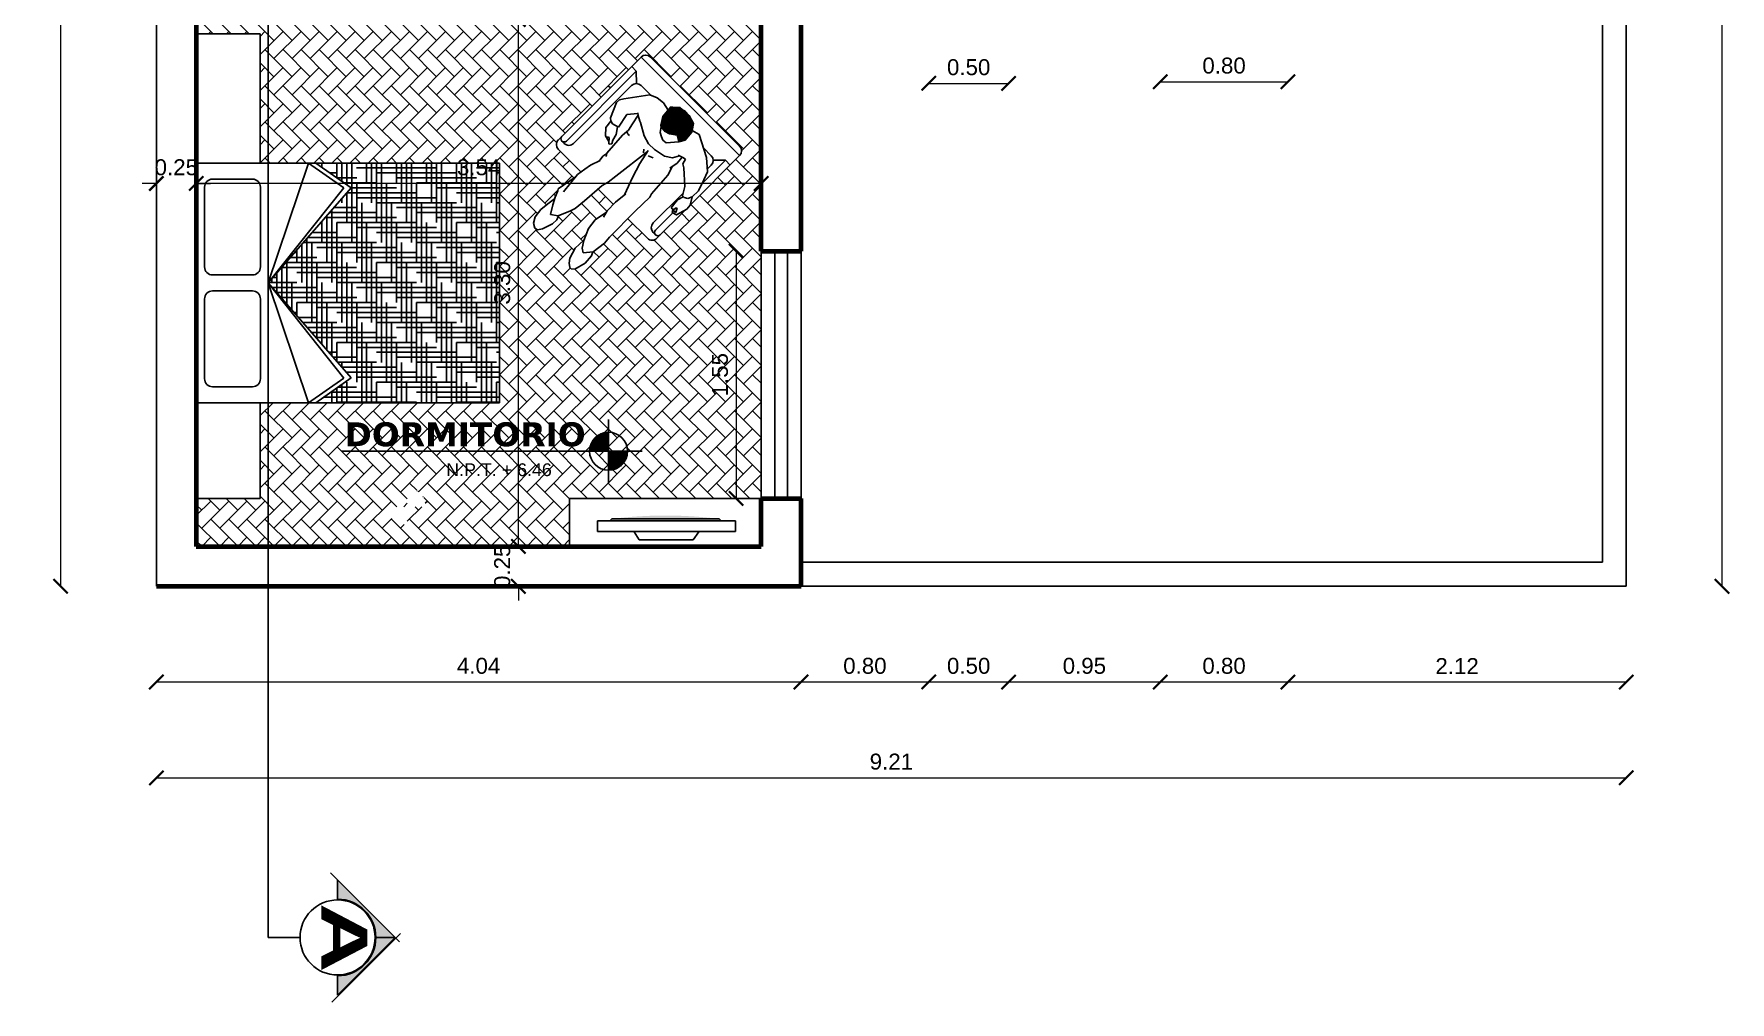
# Model space of a CAD drawing. Header units: inches. Extents: x 20.7 to 104.8, y 84.5 to 143.9.
# Drawn here: x 54.29 to 64.92, y 106.32 to 112.38 of the extents above; entities that cross this region are included whole.
import ezdxf
from ezdxf.enums import TextEntityAlignment as Align

# ---------------------------------------------------------------- set-up
doc = ezdxf.new("R2010")
doc.units = ezdxf.units.IN
doc.header["$MEASUREMENT"] = 0
doc.linetypes.add('CONTINUA', pattern=[0])
for name, color, linetype in [('Cotas', 60, 'Continuous'), ('Electrodomésticos', 34, 'Continuous'), ('Linea de corte', 30, 'Continuous'), ('Mobiliario', 2, 'Continuous'), ('Niveles', 86, 'Continuous'), ('Pared lejana', 152, 'Continuous'), ('Personas', 241, 'Continuous'), ('Texto', 98, 'Continuous'), ('Textura piso', 8, 'Continuous'), ('Ventana', 4, 'Continuous')]:
    doc.layers.add(name, color=color, linetype=linetype)
doc.layers.add('Paredes', color=5, linetype='Continuous', lineweight=80)
doc.styles.add('SANSSERIFBOLD', font='sasb____.pfb', dxfattribs={"width": 0.85, "height": 0.6})
doc.styles.get("Standard").update_dxf_attribs({"font": 'arial.ttf'})
doc.styles.add('style1', font='arial.ttf')
doc.dimstyles.new('Cotas', dxfattribs={"dimtxt": 0.1, "dimasz": 0.09, "dimexe": 0.2, "dimexo": 0.4, "dimgap": 0.05, "dimtad": 1, "dimzin": 0, "dimdsep": 46, "dimtxsty": 'Standard', "dimblk": 'ARCHTICK', "dimcen": 0.09, "dimse1": 1, "dimse2": 1, "dimclrd": 60, "dimclre": 256, "dimadec": 0, "dimazin": 0, "dimtfac": 1, "dimtix": 1, "dimtofl": 0, "dimtmove": 1, "dimatfit": 3, "dimfxl": 0, "dimtolj": 1, "dimtzin": 0, "dimlwd": 9, "dimarcsym": 0})

# ---------------------------------------------------------------- blocks, each defined once
blk = doc.blocks.new('mesa 2')
at = {"layer": 'Mobiliario'}
for p in [(153.969, 30.649), (154.269, 29.449)]:
    blk.add_line(p, (153.969, 29.449), dxfattribs=at)
blk = doc.blocks.new('CAMA DOBLE PLAZA')
at = {"color": 0}
for p, q in [((0, 1.9), (0, 0)), ((0, 1.9), (1.5, 1.9)), ((1.5, 1.9), (1.5, 0)), ((0, 1.45), (1.5, 1.45)), ((0.75, 1.45), (0, 1.196)), ((0.75, 1.45), (0.154, 0.976)), ((0.75, 1.45), (0.155, 0.929)), ((0.75, 1.45), (1.345, 0.929)), ((0.75, 1.45), (1.5, 1.196)), ((0.75, 1.45), (1.346, 0.976)), ((0, 1.196), (0.154, 0.976)), ((1.5, 1.196), (1.346, 0.976)), ((0, 1.15), (0.155, 0.929)), ((1.5, 1.15), (1.345, 0.929)), ((0, 0), (1.5, 0))]:
    blk.add_line(p, q, dxfattribs=at)
for points in [[(0.65, 1.848, -0.414214), (0.7, 1.798), (0.7, 1.548, -0.414214), (0.65, 1.498), (0.15, 1.498, -0.414214), (0.1, 1.548), (0.1, 1.798, -0.414214), (0.15, 1.848)], [(0.85, 1.848, 0.414214), (0.8, 1.798), (0.8, 1.548, 0.414214), (0.85, 1.498), (1.35, 1.498, 0.414214), (1.4, 1.548), (1.4, 1.798, 0.414214), (1.35, 1.848)]]:
    blk.add_lwpolyline(points, format="xyb", close=True, dxfattribs=at)
blk = doc.blocks.new('Cama2')
blk.add_blockref('CAMA DOBLE PLAZA', (-0.75, -1.92))
blk = doc.blocks.new('cama')
at = {"layer": 'Mobiliario'}
for p, q in [((151.059, 27.51), (151.869, 27.51)), ((151.059, 27.11), (151.059, 27.51)), ((153.369, 27.51), (153.969, 27.51)), ((153.969, 27.51), (153.969, 27.11)), ((151.869, 27.11), (151.059, 27.11)), ((153.969, 27.11), (153.369, 27.11))]:
    blk.add_line(p, q, dxfattribs=at)
at = {"layer": 'Mobiliario', "rotation": 180}
blk.add_blockref('Cama2', (152.619, 27.09), dxfattribs=at)
blk = doc.blocks.new('Sillon')
at = {"layer": 'Mobiliario'}
for p, q in [((157.66, 33.587), (158.393, 33.587)), ((158.309, 33.546), (158.309, 33.587)), ((157.618, 33.546), (157.618, 33.345)), ((157.67, 33.567), (157.67, 33.546)), ((158.309, 33.546), (157.691, 33.546)), ((157.712, 33.504), (158.225, 33.504)), ((158.255, 33.491), (158.309, 33.546)), ((158.435, 33.546), (158.435, 32.757)), ((158.267, 33.375), (158.267, 33.462)), ((157.618, 33.193), (157.618, 33.058)), ((157.618, 32.93), (157.618, 32.757)), ((158.267, 32.84), (158.267, 32.909)), ((157.67, 32.736), (157.67, 32.757)), ((157.844, 32.757), (157.691, 32.757)), ((158.309, 32.757), (158.1, 32.757)), ((158.255, 32.811), (158.309, 32.757)), ((158.309, 32.757), (158.309, 32.715)), ((157.905, 32.715), (157.66, 32.715)), ((158.393, 32.715), (157.955, 32.715))]:
    blk.add_line(p, q, dxfattribs=at)
for points in [[(158.393, 33.587), (158.393, 32.715)], [(157.712, 32.799), (157.976, 32.799)], [(158.19, 32.799), (158.225, 32.799)]]:
    blk.add_lwpolyline(points, dxfattribs=at)
for centre, radius, start, end in [((157.66, 33.546), 0.0419, 90, 180), ((157.691, 33.567), 0.0209, 90, 270), ((158.393, 33.546), 0.0419, 0, 90), ((157.712, 33.546), 0.0419, 180, 270), ((158.225, 33.462), 0.0419, 0, 90), ((158.225, 32.84), 0.0419, 270, 0), ((157.66, 32.757), 0.0419, 180, 270), ((157.712, 32.757), 0.0419, 90, 180), ((157.691, 32.736), 0.0209, 90, 270), ((158.393, 32.757), 0.0419, 270, 0)]:
    blk.add_arc(centre, radius, start, end, dxfattribs=at)
blk = doc.blocks.new('personas')
at = {"layer": 'Personas'}
h = blk.add_hatch(dxfattribs=at)
h.set_pattern_fill('ANSI38', color=250, scale=0.05, style=0)
h.paths.add_polyline_path([(158.304, 33.235), (158.271, 33.233), (158.226, 33.227), (158.177, 33.198), (158.17, 33.183), (158.168, 33.156), (158.178, 33.122), (158.207, 33.082), (158.194, 33.059), (158.184, 33.045), (158.22, 33.024), (158.285, 33.029), (158.332, 33.061), (158.347, 33.117), (158.348, 33.152), (158.343, 33.17), (158.342, 33.193), (158.321, 33.214)])
at = {"layer": 'Personas', "color": 87}
for p, q in [((157.988, 33.453, 3.604), (158.083, 33.496, 3.604)), ((158.083, 33.496, 3.604), (158.108, 33.495, 3.604)), ((158.108, 33.495, 3.604), (158.132, 33.48, 3.604)), ((158.132, 33.48, 3.604), (158.264, 33.382)), ((157.976, 33.44, 3.604), (157.971, 33.418, 3.604)), ((157.971, 33.418, 3.604), (157.982, 33.377, 3.604)), ((157.975, 33.439, 3.604), (157.988, 33.453, 3.604)), ((157.982, 33.377, 3.604), (158.076, 33.396, 3.604)), ((158.076, 33.396, 3.604), (158.129, 33.352)), ((158.264, 33.382), (158.285, 33.336)), ((158.101, 33.301), (158.058, 33.225)), ((158.103, 33.31), (158.101, 33.301)), ((158.121, 33.341), (158.103, 33.31)), ((158.132, 33.356), (158.121, 33.341)), ((158.29, 33.285), (158.278, 33.233)), ((158.285, 33.336), (158.29, 33.285)), ((158.058, 33.225), (158.041, 33.17)), ((158.041, 33.17), (158.042, 33.119)), ((158.042, 33.119), (158.057, 33.045)), ((158.057, 33.045), (158.086, 33.001)), ((158.086, 33.001), (158.126, 32.98)), ((158.123, 32.988), (158.134, 32.958)), ((158.134, 32.958), (158.137, 32.938)), ((158.239, 32.853), (158.307, 32.988)), ((158.307, 32.988), (158.294, 33.035)), ((158.092, 32.908), (158.013, 32.821)), ((158.105, 32.93), (158.092, 32.908)), ((158.137, 32.938), (158.105, 32.93)), ((158.178, 32.785), (158.239, 32.853)), ((158.013, 32.821), (157.961, 32.789)), ((157.962, 32.774), (157.961, 32.789)), ((157.975, 32.754), (157.962, 32.774)), ((158, 32.743), (157.975, 32.754)), ((158, 32.743), (158.055, 32.742)), ((158.055, 32.742), (158.128, 32.766)), ((158.128, 32.766), (158.178, 32.785))]:
    blk.add_line(p, q, dxfattribs=at)
at = {"layer": 'Personas', "color": 20}
for p, q in [((157.431, 33.364), (157.442, 33.37)), ((157.442, 33.37), (157.569, 33.347)), ((157.295, 33.291), (157.348, 33.325)), ((157.322, 33.252), (157.295, 33.291)), ((157.348, 33.325), (157.392, 33.349)), ((157.392, 33.349), (157.431, 33.364)), ((157.452, 33.334), (157.59, 33.349)), ((157.59, 33.349), (157.647, 33.341)), ((157.647, 33.341), (157.69, 33.333)), ((157.69, 33.333), (157.753, 33.31)), ((157.746, 33.313), (157.784, 33.318)), ((157.784, 33.318), (157.815, 33.312)), ((157.799, 33.302), (157.816, 33.313)), ((157.816, 33.313), (157.964, 33.324)), ((157.964, 33.324), (158.013, 33.319)), ((157.999, 33.32), (157.992, 33.302)), ((157.992, 33.302), (157.995, 33.291)), ((158.013, 33.319), (158.06, 33.33)), ((158.06, 33.33), (158.123, 33.344)), ((157.399, 33.22), (157.322, 33.252)), ((157.43, 33.208), (157.399, 33.22)), ((157.505, 33.201), (157.43, 33.208)), ((157.652, 33.191), (157.505, 33.201)), ((157.693, 33.179), (157.652, 33.191)), ((157.755, 33.172), (157.693, 33.179)), ((158.004, 33.141), (157.755, 33.172)), ((157.98, 33.152), (157.997, 33.168)), ((157.327, 33.03), (157.4, 33.061)), ((157.4, 33.061), (157.47, 33.07)), ((157.47, 33.07), (157.553, 33.055)), ((157.517, 33.044), (157.562, 33.058)), ((157.562, 33.058), (157.637, 33.058)), ((157.637, 33.058), (157.72, 33.05)), ((157.708, 33.051), (157.821, 33.093)), ((157.821, 33.093), (157.916, 33.121)), ((157.916, 33.121), (158.01, 33.142)), ((158, 33.088), (157.987, 33.118)), ((157.269, 32.978), (157.285, 33.003)), ((157.318, 32.936), (157.269, 32.978)), ((157.285, 33.003), (157.327, 33.03)), ((157.989, 32.946), (157.834, 32.936)), ((158.049, 32.965), (157.989, 32.946)), ((158.084, 32.958), (158.028, 32.969)), ((158.132, 32.963), (158.084, 32.958)), ((157.407, 32.926), (157.318, 32.936)), ((157.455, 32.929), (157.407, 32.926)), ((157.684, 32.931), (157.455, 32.929)), ((157.812, 32.929), (157.684, 32.931)), ((157.834, 32.936), (157.812, 32.929))]:
    blk.add_line(p, q, dxfattribs=at)
at = {"layer": 'Personas', "color": 11}
for p, q in [((157.869, 33.35, 3.604), (157.896, 33.373, 3.604)), ((157.877, 33.357, 3.604), (157.887, 33.397, 3.604)), ((157.887, 33.397, 3.604), (157.925, 33.433, 3.604)), ((157.896, 33.373, 3.604), (157.889, 33.384, 3.604)), ((157.925, 33.433, 3.604), (157.975, 33.439, 3.604)), ((157.98, 33.384, 3.604), (157.939, 33.355, 3.604)), ((157.869, 33.35, 3.604), (157.866, 33.342, 3.604)), ((157.878, 33.333, 3.604), (157.866, 33.342, 3.604)), ((157.899, 33.345, 3.604), (157.878, 33.333, 3.604)), ((157.939, 33.355, 3.604), (157.899, 33.345, 3.604)), ((158.144, 33.169), (158.13, 33.145)), ((158.175, 33.192), (158.144, 33.169)), ((158.13, 33.145), (158.121, 33.123)), ((158.121, 33.123), (158.124, 33.097)), ((158.124, 33.097), (158.184, 33.045)), ((157.922, 32.794), (157.858, 32.787)), ((157.858, 32.787), (157.86, 32.768)), ((157.883, 32.758), (157.859, 32.745)), ((157.86, 32.768), (157.876, 32.766)), ((157.876, 32.766), (157.883, 32.758)), ((157.961, 32.783), (157.922, 32.794)), ((157.954, 32.714), (158, 32.743)), ((157.922, 32.71), (157.954, 32.714))]:
    blk.add_line(p, q, dxfattribs=at)
at = {"layer": 'Personas', "color": 38}
for p, q in [((157.164, 33.3), (157.18, 33.328)), ((157.169, 33.282), (157.164, 33.3)), ((157.196, 33.263), (157.169, 33.282)), ((157.18, 33.328), (157.216, 33.348)), ((157.263, 33.241), (157.196, 33.263)), ((157.216, 33.348), (157.274, 33.356)), ((157.274, 33.356), (157.331, 33.351)), ((157.331, 33.351), (157.381, 33.343)), ((157.298, 33.24), (157.263, 33.241)), ((157.324, 33.251), (157.298, 33.24)), ((157.145, 32.972), (157.162, 32.994)), ((157.145, 32.959), (157.145, 32.972)), ((157.161, 32.942), (157.145, 32.959)), ((157.232, 32.923), (157.161, 32.942)), ((157.162, 32.994), (157.186, 33.013)), ((157.186, 33.013), (157.255, 33.034)), ((157.255, 33.034), (157.329, 33.031)), ((157.293, 32.928), (157.232, 32.923)), ((157.316, 32.938), (157.293, 32.928))]:
    blk.add_line(p, q, dxfattribs=at)
at = {"layer": 'Personas', "color": 250}
for p, q in [((158.17, 33.183), (158.168, 33.156)), ((158.168, 33.156), (158.178, 33.122)), ((158.177, 33.198), (158.17, 33.183)), ((158.226, 33.227), (158.177, 33.198)), ((158.271, 33.233), (158.226, 33.227)), ((158.304, 33.235), (158.271, 33.233)), ((158.321, 33.214), (158.304, 33.235)), ((158.342, 33.193), (158.321, 33.214)), ((158.343, 33.17), (158.342, 33.193)), ((158.348, 33.152), (158.343, 33.17)), ((158.178, 33.122), (158.207, 33.082)), ((158.194, 33.059), (158.184, 33.045)), ((158.207, 33.082), (158.194, 33.059)), ((158.285, 33.029), (158.332, 33.061)), ((158.332, 33.061), (158.347, 33.117)), ((158.347, 33.117), (158.348, 33.152)), ((158.184, 33.045), (158.22, 33.024)), ((158.22, 33.024), (158.285, 33.029))]:
    blk.add_line(p, q, dxfattribs=at)
at = {"layer": 'Personas', "color": 11}
blk.add_lwpolyline([(157.859, 32.745), (157.855, 32.768), (157.842, 32.762), (157.851, 32.731), (157.922, 32.71)], dxfattribs=at)
blk = doc.blocks.new('tv')
at = {"layer": 'Electrodomésticos', "linetype": 'Continuous'}
blk.add_hatch(color=256, dxfattribs=at).paths.add_polyline_path([(156.323, 39.308), (156.323, 38.648), (156.323, 38.635, -0.062572)])
at = {"layer": 'Electrodomésticos'}
for p, q in [((156.336, 39.321), (156.323, 39.308)), ((156.336, 38.546), (156.336, 39.41)), ((156.336, 39.41), (156.402, 39.41)), ((156.402, 39.41), (156.402, 38.546)), ((156.323, 39.308), (156.323, 38.648)), ((156.404, 39.181), (156.455, 39.144)), ((156.455, 38.807), (156.455, 39.144)), ((156.404, 38.775), (156.455, 38.807)), ((156.323, 38.635), (156.323, 38.648)), ((156.323, 38.635), (156.336, 38.622)), ((156.402, 38.546), (156.336, 38.546))]:
    blk.add_line(p, q, dxfattribs=at)
blk = doc.blocks.new('Nivel3')
at = {"layer": 'Niveles'}
for p, q in [((46.512, 32.297), (46.512, 32.695)), ((46.512, 32.52), (46.395, 32.52)), ((46.512, 32.525), (46.396, 32.525)), ((46.512, 32.53), (46.398, 32.53)), ((46.512, 32.534), (46.399, 32.534)), ((46.399, 32.533), (46.399, 32.496)), ((46.512, 32.539), (46.401, 32.539)), ((46.512, 32.544), (46.403, 32.544)), ((46.404, 32.546), (46.404, 32.496)), ((46.512, 32.549), (46.405, 32.549)), ((46.512, 32.554), (46.408, 32.554)), ((46.409, 32.555), (46.409, 32.496)), ((46.512, 32.559), (46.411, 32.559)), ((46.512, 32.564), (46.414, 32.564)), ((46.414, 32.563), (46.414, 32.496)), ((46.512, 32.569), (46.418, 32.569)), ((46.419, 32.57), (46.419, 32.496)), ((46.512, 32.574), (46.422, 32.574)), ((46.423, 32.576), (46.423, 32.496)), ((46.512, 32.579), (46.427, 32.579)), ((46.428, 32.581), (46.428, 32.496)), ((46.512, 32.584), (46.432, 32.584)), ((46.433, 32.586), (46.433, 32.496)), ((46.438, 32.59), (46.438, 32.496)), ((46.512, 32.589), (46.438, 32.589)), ((46.443, 32.593), (46.443, 32.496)), ((46.512, 32.594), (46.444, 32.594)), ((46.448, 32.597), (46.448, 32.496)), ((46.512, 32.599), (46.452, 32.599)), ((46.453, 32.6), (46.453, 32.496)), ((46.458, 32.602), (46.458, 32.496)), ((46.512, 32.604), (46.462, 32.604)), ((46.463, 32.605), (46.463, 32.496)), ((46.468, 32.607), (46.468, 32.496)), ((46.473, 32.609), (46.473, 32.496)), ((46.512, 32.609), (46.474, 32.609)), ((46.478, 32.61), (46.478, 32.496)), ((46.483, 32.612), (46.483, 32.496)), ((46.488, 32.613), (46.488, 32.496)), ((46.493, 32.614), (46.493, 32.496)), ((46.512, 32.614), (46.495, 32.614)), ((46.498, 32.614), (46.498, 32.496)), ((46.503, 32.615), (46.503, 32.496)), ((46.508, 32.615), (46.508, 32.496)), ((46.723, 32.496), (44.841, 32.496)), ((46.512, 32.51), (46.393, 32.51)), ((46.512, 32.505), (46.393, 32.505)), ((46.512, 32.5), (46.393, 32.5)), ((46.512, 32.515), (46.394, 32.515)), ((46.394, 32.511), (46.394, 32.496)), ((46.631, 32.495), (46.512, 32.495)), ((46.631, 32.49), (46.512, 32.49)), ((46.631, 32.485), (46.512, 32.485)), ((46.63, 32.48), (46.512, 32.48)), ((46.629, 32.475), (46.512, 32.475)), ((46.628, 32.47), (46.512, 32.47)), ((46.627, 32.465), (46.512, 32.465)), ((46.626, 32.46), (46.512, 32.46)), ((46.624, 32.455), (46.512, 32.455)), ((46.622, 32.45), (46.512, 32.45)), ((46.62, 32.445), (46.512, 32.445)), ((46.617, 32.44), (46.512, 32.44)), ((46.615, 32.435), (46.512, 32.435)), ((46.612, 32.43), (46.512, 32.43)), ((46.608, 32.425), (46.512, 32.425)), ((46.604, 32.42), (46.512, 32.42)), ((46.6, 32.415), (46.512, 32.415)), ((46.513, 32.496), (46.513, 32.377)), ((46.518, 32.496), (46.518, 32.377)), ((46.523, 32.496), (46.523, 32.377)), ((46.528, 32.496), (46.528, 32.378)), ((46.533, 32.496), (46.533, 32.378)), ((46.538, 32.496), (46.538, 32.379)), ((46.543, 32.496), (46.543, 32.381)), ((46.548, 32.496), (46.548, 32.382)), ((46.553, 32.496), (46.553, 32.384)), ((46.558, 32.496), (46.558, 32.386)), ((46.563, 32.496), (46.563, 32.388)), ((46.568, 32.496), (46.568, 32.39)), ((46.573, 32.496), (46.573, 32.393)), ((46.578, 32.496), (46.578, 32.396)), ((46.583, 32.496), (46.583, 32.4)), ((46.588, 32.496), (46.588, 32.403)), ((46.593, 32.496), (46.593, 32.408)), ((46.597, 32.496), (46.597, 32.413)), ((46.602, 32.496), (46.602, 32.418)), ((46.607, 32.496), (46.607, 32.424)), ((46.612, 32.496), (46.612, 32.431)), ((46.617, 32.496), (46.617, 32.44)), ((46.622, 32.496), (46.622, 32.45)), ((46.627, 32.496), (46.627, 32.465)), ((46.595, 32.41), (46.512, 32.41)), ((46.59, 32.405), (46.512, 32.405)), ((46.583, 32.4), (46.512, 32.4)), ((46.576, 32.395), (46.512, 32.395)), ((46.568, 32.39), (46.512, 32.39)), ((46.557, 32.385), (46.512, 32.385)), ((46.542, 32.38), (46.512, 32.38))]:
    blk.add_line(p, q, dxfattribs=at)
blk.add_circle((46.512, 32.496), 0.119, dxfattribs=at)
blk = doc.blocks.new('_ArchTick')
at = {"color": 0, "linetype": 'ByBlock', "const_width": 0.15}
blk.add_lwpolyline([(-0.5, -0.5), (0.5, 0.5)], dxfattribs=at)
blk = doc.blocks.new('*D324')
at = {"layer": 'Cotas', "color": 60, "linetype": 'CONTINUA', "lineweight": 9, "transparency": 16777216}
blk.add_line((54.458, 119.116), (54.458, 108.921), dxfattribs=at)
at = {"layer": 'Defpoints', "color": 0, "transparency": 16777216}
for p in [(54.458, 119.116), (54.458, 108.921), (54.458, 108.921)]:
    blk.add_point(p, dxfattribs=at)
at = {"layer": 'Cotas', "color": 60, "lineweight": 9, "transparency": 16777216, "xscale": 0.09, "yscale": 0.09, "zscale": 0.09}
for p, rotation in [((54.458, 119.116), 90), ((54.458, 108.921), 270)]:
    blk.add_blockref('_ArchTick', p, dxfattribs=dict(at, rotation=rotation))
at = {"layer": 'Cotas', "color": 0, "transparency": 16777216, "insert": (54.357, 114.018), "char_height": 0.1, "attachment_point": 5, "rotation": 90}
blk.add_mtext('\\A1;10.19', dxfattribs=at)
blk = doc.blocks.new('*D325')
at = {"layer": 'Cotas', "color": 60, "linetype": 'CONTINUA', "lineweight": 9, "transparency": 16777216}
blk.add_line((55.058, 107.721), (64.267, 107.721), dxfattribs=at)
at = {"layer": 'Defpoints', "color": 0, "transparency": 16777216}
for p in [(55.058, 107.721), (64.267, 107.721), (64.267, 107.721)]:
    blk.add_point(p, dxfattribs=at)
at = {"layer": 'Cotas', "color": 60, "lineweight": 9, "transparency": 16777216, "xscale": 0.09, "yscale": 0.09, "zscale": 0.09, "rotation": 180}
blk.add_blockref('_ArchTick', (55.058, 107.721), dxfattribs=at)
at = {"layer": 'Cotas', "color": 60, "lineweight": 9, "transparency": 16777216, "xscale": 0.09, "yscale": 0.09, "zscale": 0.09}
blk.add_blockref('_ArchTick', (64.267, 107.721), dxfattribs=at)
at = {"layer": 'Cotas', "color": 0, "transparency": 16777216, "insert": (59.663, 107.822), "char_height": 0.1, "attachment_point": 5}
blk.add_mtext('\\A1;9.21', dxfattribs=at)
blk = doc.blocks.new('*D326')
at = {"layer": 'Cotas', "color": 60, "linetype": 'CONTINUA', "lineweight": 9, "transparency": 16777216}
blk.add_line((64.867, 108.921), (64.867, 119.266), dxfattribs=at)
at = {"layer": 'Defpoints', "color": 0, "transparency": 16777216}
for p in [(64.867, 119.266), (64.867, 119.266), (64.867, 108.921)]:
    blk.add_point(p, dxfattribs=at)
at = {"layer": 'Cotas', "color": 60, "lineweight": 9, "transparency": 16777216, "xscale": 0.09, "yscale": 0.09, "zscale": 0.09}
for p, rotation in [((64.867, 119.266), 90), ((64.867, 108.921), 270)]:
    blk.add_blockref('_ArchTick', p, dxfattribs=dict(at, rotation=rotation))
at = {"layer": 'Cotas', "color": 0, "transparency": 16777216, "insert": (64.766, 114.093), "char_height": 0.1, "attachment_point": 5, "rotation": 90}
blk.add_mtext('\\A1;10.34', dxfattribs=at)
blk = doc.blocks.new('*D330')
at = {"layer": 'Cotas', "color": 60, "linetype": 'CONTINUA', "lineweight": 9, "transparency": 16777216}
blk.add_line((64.267, 108.321), (62.147, 108.321), dxfattribs=at)
at = {"layer": 'Defpoints', "color": 0, "transparency": 16777216}
for p in [(62.147, 108.321), (62.147, 108.321), (64.267, 108.321)]:
    blk.add_point(p, dxfattribs=at)
at = {"layer": 'Cotas', "color": 60, "lineweight": 9, "transparency": 16777216, "xscale": 0.09, "yscale": 0.09, "zscale": 0.09, "rotation": 180}
blk.add_blockref('_ArchTick', (62.147, 108.321), dxfattribs=at)
at = {"layer": 'Cotas', "color": 60, "lineweight": 9, "transparency": 16777216, "xscale": 0.09, "yscale": 0.09, "zscale": 0.09}
blk.add_blockref('_ArchTick', (64.267, 108.321), dxfattribs=at)
at = {"layer": 'Cotas', "color": 0, "transparency": 16777216, "insert": (63.207, 108.421), "char_height": 0.1, "attachment_point": 5}
blk.add_mtext('\\A1;2.12', dxfattribs=at)
blk = doc.blocks.new('*D416')
at = {"layer": 'Cotas', "color": 60, "linetype": 'CONTINUA', "lineweight": 9, "transparency": 16777216}
blk.add_line((62.147, 108.321), (61.347, 108.321), dxfattribs=at)
at = {"layer": 'Defpoints', "color": 0, "transparency": 16777216}
for p in [(61.347, 112.471), (61.347, 108.321), (62.147, 108.321)]:
    blk.add_point(p, dxfattribs=at)
at = {"layer": 'Cotas', "color": 60, "lineweight": 9, "transparency": 16777216, "xscale": 0.09, "yscale": 0.09, "zscale": 0.09, "rotation": 180}
blk.add_blockref('_ArchTick', (61.347, 108.321), dxfattribs=at)
at = {"layer": 'Cotas', "color": 60, "lineweight": 9, "transparency": 16777216, "xscale": 0.09, "yscale": 0.09, "zscale": 0.09}
blk.add_blockref('_ArchTick', (62.147, 108.321), dxfattribs=at)
at = {"layer": 'Cotas', "color": 0, "transparency": 16777216, "insert": (61.747, 108.422), "char_height": 0.1, "attachment_point": 5}
blk.add_mtext('\\A1;0.80', dxfattribs=at)
blk = doc.blocks.new('*D331')
at = {"layer": 'Cotas', "color": 60, "linetype": 'CONTINUA', "lineweight": 9, "transparency": 16777216}
blk.add_line((61.347, 108.321), (60.397, 108.321), dxfattribs=at)
at = {"layer": 'Defpoints', "color": 0, "transparency": 16777216}
for p in [(60.397, 108.321), (60.397, 108.321), (61.347, 108.321)]:
    blk.add_point(p, dxfattribs=at)
at = {"layer": 'Cotas', "color": 60, "lineweight": 9, "transparency": 16777216, "xscale": 0.09, "yscale": 0.09, "zscale": 0.09, "rotation": 180}
blk.add_blockref('_ArchTick', (60.397, 108.321), dxfattribs=at)
at = {"layer": 'Cotas', "color": 60, "lineweight": 9, "transparency": 16777216, "xscale": 0.09, "yscale": 0.09, "zscale": 0.09}
blk.add_blockref('_ArchTick', (61.347, 108.321), dxfattribs=at)
at = {"layer": 'Cotas', "color": 0, "transparency": 16777216, "insert": (60.872, 108.422), "char_height": 0.1, "attachment_point": 5}
blk.add_mtext('\\A1;0.95', dxfattribs=at)
blk = doc.blocks.new('*D332')
at = {"layer": 'Cotas', "color": 60, "linetype": 'CONTINUA', "lineweight": 9, "transparency": 16777216}
blk.add_line((60.397, 108.321), (59.897, 108.321), dxfattribs=at)
at = {"layer": 'Defpoints', "color": 0, "transparency": 16777216}
for p in [(59.897, 108.321), (59.897, 108.321), (60.397, 108.321)]:
    blk.add_point(p, dxfattribs=at)
at = {"layer": 'Cotas', "color": 60, "lineweight": 9, "transparency": 16777216, "xscale": 0.09, "yscale": 0.09, "zscale": 0.09, "rotation": 180}
blk.add_blockref('_ArchTick', (59.897, 108.321), dxfattribs=at)
at = {"layer": 'Cotas', "color": 60, "lineweight": 9, "transparency": 16777216, "xscale": 0.09, "yscale": 0.09, "zscale": 0.09}
blk.add_blockref('_ArchTick', (60.397, 108.321), dxfattribs=at)
at = {"layer": 'Cotas', "color": 0, "transparency": 16777216, "insert": (60.147, 108.422), "char_height": 0.1, "attachment_point": 5}
blk.add_mtext('\\A1;0.50', dxfattribs=at)
blk = doc.blocks.new('*D333')
at = {"layer": 'Cotas', "color": 60, "linetype": 'CONTINUA', "lineweight": 9, "transparency": 16777216}
blk.add_line((59.897, 108.321), (59.097, 108.321), dxfattribs=at)
at = {"layer": 'Defpoints', "color": 0, "transparency": 16777216}
for p in [(59.097, 108.321), (59.097, 108.321), (59.897, 108.321)]:
    blk.add_point(p, dxfattribs=at)
at = {"layer": 'Cotas', "color": 60, "lineweight": 9, "transparency": 16777216, "xscale": 0.09, "yscale": 0.09, "zscale": 0.09, "rotation": 180}
blk.add_blockref('_ArchTick', (59.097, 108.321), dxfattribs=at)
at = {"layer": 'Cotas', "color": 60, "lineweight": 9, "transparency": 16777216, "xscale": 0.09, "yscale": 0.09, "zscale": 0.09}
blk.add_blockref('_ArchTick', (59.897, 108.321), dxfattribs=at)
at = {"layer": 'Cotas', "color": 0, "transparency": 16777216, "insert": (59.497, 108.422), "char_height": 0.1, "attachment_point": 5}
blk.add_mtext('\\A1;0.80', dxfattribs=at)
blk = doc.blocks.new('*D334')
at = {"layer": 'Cotas', "color": 60, "linetype": 'CONTINUA', "lineweight": 9, "transparency": 16777216}
blk.add_line((59.097, 108.321), (55.058, 108.321), dxfattribs=at)
at = {"layer": 'Defpoints', "color": 0, "transparency": 16777216}
for p in [(55.058, 108.321), (55.058, 108.321), (59.097, 108.321)]:
    blk.add_point(p, dxfattribs=at)
at = {"layer": 'Cotas', "color": 60, "lineweight": 9, "transparency": 16777216, "xscale": 0.09, "yscale": 0.09, "zscale": 0.09, "rotation": 180}
blk.add_blockref('_ArchTick', (55.058, 108.321), dxfattribs=at)
at = {"layer": 'Cotas', "color": 60, "lineweight": 9, "transparency": 16777216, "xscale": 0.09, "yscale": 0.09, "zscale": 0.09}
blk.add_blockref('_ArchTick', (59.097, 108.321), dxfattribs=at)
at = {"layer": 'Cotas', "color": 0, "transparency": 16777216, "insert": (57.077, 108.422), "char_height": 0.1, "attachment_point": 5}
blk.add_mtext('\\A1;4.04', dxfattribs=at)
blk = doc.blocks.new('*D417')
at = {"layer": 'Cotas', "color": 60, "linetype": 'CONTINUA', "lineweight": 9, "transparency": 16777216}
blk.add_line((58.847, 111.444), (55.308, 111.444), dxfattribs=at)
at = {"layer": 'Defpoints', "color": 0, "transparency": 16777216}
for p in [(55.308, 111.444), (55.308, 111.444), (58.847, 111.444)]:
    blk.add_point(p, dxfattribs=at)
at = {"layer": 'Cotas', "color": 60, "lineweight": 9, "transparency": 16777216, "xscale": 0.09, "yscale": 0.09, "zscale": 0.09, "rotation": 180}
blk.add_blockref('_ArchTick', (55.308, 111.444), dxfattribs=at)
at = {"layer": 'Cotas', "color": 60, "lineweight": 9, "transparency": 16777216, "xscale": 0.09, "yscale": 0.09, "zscale": 0.09}
blk.add_blockref('_ArchTick', (58.847, 111.444), dxfattribs=at)
at = {"layer": 'Cotas', "color": 0, "transparency": 16777216, "insert": (57.077, 111.545), "char_height": 0.1, "attachment_point": 5}
blk.add_mtext('\\A1;3.54', dxfattribs=at)
blk = doc.blocks.new('*D335')
at = {"layer": 'Cotas', "color": 60, "linetype": 'CONTINUA', "lineweight": 9, "transparency": 16777216}
for p, q in [((55.058, 111.444), (54.968, 111.444)), ((55.308, 111.444), (55.398, 111.444))]:
    blk.add_line(p, q, dxfattribs=at)
at = {"layer": 'Defpoints', "color": 0, "transparency": 16777216}
for p in [(55.058, 111.444), (55.058, 111.444), (55.308, 111.444)]:
    blk.add_point(p, dxfattribs=at)
at = {"layer": 'Cotas', "color": 60, "lineweight": 9, "transparency": 16777216, "xscale": 0.09, "yscale": 0.09, "zscale": 0.09}
blk.add_blockref('_ArchTick', (55.058, 111.444), dxfattribs=at)
at = {"layer": 'Cotas', "color": 60, "lineweight": 9, "transparency": 16777216, "xscale": 0.09, "yscale": 0.09, "zscale": 0.09, "rotation": 180}
blk.add_blockref('_ArchTick', (55.308, 111.444), dxfattribs=at)
at = {"layer": 'Cotas', "color": 0, "transparency": 16777216, "insert": (55.183, 111.545), "char_height": 0.1, "attachment_point": 5}
blk.add_mtext('\\A1;0.25', dxfattribs=at)
blk = doc.blocks.new('*D336')
at = {"layer": 'Cotas', "color": 60, "linetype": 'CONTINUA', "lineweight": 9, "transparency": 16777216}
blk.add_line((58.69, 111.021), (58.69, 109.471), dxfattribs=at)
at = {"layer": 'Defpoints', "color": 0, "transparency": 16777216}
for p in [(58.69, 111.021), (58.69, 109.471), (58.69, 109.471)]:
    blk.add_point(p, dxfattribs=at)
at = {"layer": 'Cotas', "color": 60, "lineweight": 9, "transparency": 16777216, "xscale": 0.09, "yscale": 0.09, "zscale": 0.09}
for p, rotation in [((58.69, 111.021), 90), ((58.69, 109.471), 270)]:
    blk.add_blockref('_ArchTick', p, dxfattribs=dict(at, rotation=rotation))
at = {"layer": 'Cotas', "color": 0, "transparency": 16777216, "insert": (58.589, 110.246), "char_height": 0.1, "attachment_point": 5, "rotation": 90}
blk.add_mtext('\\A1;1.55', dxfattribs=at)
blk = doc.blocks.new('*D337')
at = {"layer": 'Cotas', "color": 60, "linetype": 'CONTINUA', "lineweight": 9, "transparency": 16777216}
blk.add_line((57.326, 109.171), (57.326, 112.471), dxfattribs=at)
at = {"layer": 'Defpoints', "color": 0, "transparency": 16777216}
for p in [(57.326, 112.471), (57.326, 112.471), (57.326, 109.171)]:
    blk.add_point(p, dxfattribs=at)
at = {"layer": 'Cotas', "color": 60, "lineweight": 9, "transparency": 16777216, "xscale": 0.09, "yscale": 0.09, "zscale": 0.09}
for p, rotation in [((57.326, 112.471), 90), ((57.326, 109.171), 270)]:
    blk.add_blockref('_ArchTick', p, dxfattribs=dict(at, rotation=rotation))
at = {"layer": 'Cotas', "color": 0, "transparency": 16777216, "insert": (57.225, 110.821), "char_height": 0.1, "attachment_point": 5, "rotation": 90}
blk.add_mtext('\\A1;3.30', dxfattribs=at)
blk = doc.blocks.new('*D356')
at = {"layer": 'Cotas', "color": 60, "linetype": 'CONTINUA', "lineweight": 9, "transparency": 16777216}
blk.add_line((59.897, 112.071), (60.397, 112.071), dxfattribs=at)
at = {"layer": 'Defpoints', "color": 0, "transparency": 16777216}
for p in [(59.897, 112.071), (60.397, 112.071), (60.397, 112.071)]:
    blk.add_point(p, dxfattribs=at)
at = {"layer": 'Cotas', "color": 60, "lineweight": 9, "transparency": 16777216, "xscale": 0.09, "yscale": 0.09, "zscale": 0.09, "rotation": 180}
blk.add_blockref('_ArchTick', (59.897, 112.071), dxfattribs=at)
at = {"layer": 'Cotas', "color": 60, "lineweight": 9, "transparency": 16777216, "xscale": 0.09, "yscale": 0.09, "zscale": 0.09}
blk.add_blockref('_ArchTick', (60.397, 112.071), dxfattribs=at)
at = {"layer": 'Cotas', "color": 0, "transparency": 16777216, "insert": (60.147, 112.172), "char_height": 0.1, "attachment_point": 5}
blk.add_mtext('\\A1;0.50', dxfattribs=at)
blk = doc.blocks.new('*D426')
at = {"layer": 'Cotas', "color": 60, "linetype": 'CONTINUA', "lineweight": 9, "transparency": 16777216}
blk.add_line((61.347, 112.081), (62.147, 112.081), dxfattribs=at)
at = {"layer": 'Defpoints', "color": 0, "transparency": 16777216}
for p in [(61.347, 112.471), (62.147, 112.471), (62.147, 112.081)]:
    blk.add_point(p, dxfattribs=at)
at = {"layer": 'Cotas', "color": 60, "lineweight": 9, "transparency": 16777216, "xscale": 0.09, "yscale": 0.09, "zscale": 0.09, "rotation": 180}
blk.add_blockref('_ArchTick', (61.347, 112.081), dxfattribs=at)
at = {"layer": 'Cotas', "color": 60, "lineweight": 9, "transparency": 16777216, "xscale": 0.09, "yscale": 0.09, "zscale": 0.09}
blk.add_blockref('_ArchTick', (62.147, 112.081), dxfattribs=at)
at = {"layer": 'Cotas', "color": 0, "transparency": 16777216, "insert": (61.747, 112.182), "char_height": 0.1, "attachment_point": 5}
blk.add_mtext('\\A1;0.80', dxfattribs=at)
blk = doc.blocks.new('*D358')
at = {"layer": 'Cotas', "color": 60, "linetype": 'CONTINUA', "lineweight": 9, "transparency": 16777216}
for p, q in [((57.326, 109.171), (57.326, 109.261)), ((57.326, 108.921), (57.326, 108.831))]:
    blk.add_line(p, q, dxfattribs=at)
at = {"layer": 'Defpoints', "color": 0, "transparency": 16777216}
for p in [(57.326, 109.171), (57.326, 108.921), (57.326, 108.921)]:
    blk.add_point(p, dxfattribs=at)
at = {"layer": 'Cotas', "color": 60, "lineweight": 9, "transparency": 16777216, "xscale": 0.09, "yscale": 0.09, "zscale": 0.09}
for p, rotation in [((57.326, 109.171), 270), ((57.326, 108.921), 90)]:
    blk.add_blockref('_ArchTick', p, dxfattribs=dict(at, rotation=rotation))
at = {"layer": 'Cotas', "color": 0, "transparency": 16777216, "insert": (57.225, 109.046), "char_height": 0.1, "attachment_point": 5, "rotation": 90}
blk.add_mtext('\\A1;0.25', dxfattribs=at)
blk = doc.blocks.new('corte')
at = {"layer": 'Cotas', "linetype": 'ByBlock'}
blk.add_hatch(color=256, dxfattribs=at).paths.add_polyline_path([(29.39, 30.862), (29.029, 30.501), (29.15, 30.501, -1), (29.63, 30.501), (29.751, 30.501)])
at = {"layer": 'Cotas', "color": 3, "linetype": 'Continuous'}
for p, q in [((28.985, 30.457), (29.418, 30.89)), ((29.795, 30.466), (29.366, 30.895))]:
    blk.add_line(p, q, dxfattribs=at)
at = {"layer": 'Cotas', "color": 3}
for p, q in [((29.029, 30.501), (29.39, 30.862)), ((29.39, 30.862), (29.751, 30.501)), ((29.15, 30.501), (29.029, 30.501)), ((29.751, 30.501), (29.63, 30.501))]:
    blk.add_line(p, q, dxfattribs=at)
at = {"layer": 'Cotas', "color": 3, "linetype": 'Continuous'}
blk.add_circle((29.39, 30.501), 0.235, dxfattribs=at)
at = {"layer": 'Cotas', "color": 3}
blk.add_arc((29.39, 30.501), 0.24, 0, 180, dxfattribs=at)
at = {"layer": 'Cotas', "color": 3, "style": 'SANSSERIFBOLD', "width": 1.5}
blk.add_text('A', height=0.288, dxfattribs=at).set_placement((29.392, 30.4), align=Align.CENTER)

msp = doc.modelspace()

# ---------------------------------------------------------------- hatches: boundary and pattern name
at = {"layer": 'Mobiliario'}
h = msp.add_hatch(dxfattribs=at)
h.set_pattern_fill('HOUND', color=256, scale=0.5, angle=270, style=0)
h.set_pattern_definition([(270, (0.187904, -18.05129), (0.03125, -0.125), [0.5, -0.25]), (0, (0.187904, -18.05129), (-0.125, 0.03125), [0.5, -0.25])])
h.paths.add_polyline_path([(57.208, 110.071), (57.208, 110.392), (56.133, 110.392), (56.279, 110.225), (56.058, 110.071)])
h.paths.add_polyline_path([(57.208, 110.392), (57.208, 111.571), (56.058, 111.571), (56.279, 111.416), (55.758, 110.821), (56.133, 110.392)])
h.paths.add_polyline_path([(56.923, 111.621), (57.232, 111.621), (57.232, 111.469), (56.923, 111.469)], flags=9)
at = {"layer": 'Textura piso'}
h = msp.add_hatch(dxfattribs=at)
h.set_pattern_fill('AR-HBONE', color=256, scale=0.02, angle=270, style=0)
h.set_pattern_definition([(315, (0.1879, -18.05129), (0.113137085, -3e-17), [0.24, -0.08]), (45, (0.24447, -18.10786), (0.113137085, -3e-17), [0.24, -0.08])])
edge = h.paths.add_edge_path()
edge.add_line((58.847, 109.471), (58.847, 111.021))
edge.add_line((58.847, 111.021), (58.847, 112.471))
edge.add_line((58.847, 112.471), (58.328, 112.471))
edge.add_line((58.328, 112.471), (58.328, 112.591))
edge.add_line((58.328, 112.591), (58.378, 112.591))
edge.add_line((58.378, 112.591), (58.378, 113.387))
edge.add_line((58.378, 113.387), (58.358, 113.387))
edge.add_line((58.358, 113.387), (58.328, 113.387))
edge.add_line((58.328, 113.387), (58.328, 113.586))
edge.add_line((58.328, 113.586), (58.324, 113.586))
edge.add_line((58.324, 113.586), (58.324, 113.573))
edge.add_ellipse((58.316, 113.578), major_axis=(0.00575, -0.00575), ratio=1, start_angle=310.3243, end_angle=405, ccw=False)
edge.add_line((58.315, 113.57), (58.306, 113.572))
edge.add_line((58.306, 113.572), (58.306, 113.58))
edge.add_line((58.306, 113.58), (58.3, 113.58))
edge.add_ellipse((58.32, 113.563), major_axis=(0.0182, 0.0182), ratio=1, start_angle=95.834, end_angle=134.8998)
edge.add_line((58.294, 113.563), (58.29, 113.563))
edge.add_line((58.29, 113.563), (58.29, 113.553))
edge.add_line((58.29, 113.553), (58.236, 113.553))
edge.add_ellipse((58.288, 114.381), major_axis=(0.587, 0.587), ratio=1, start_angle=134.7855, end_angle=221.3655, ccw=False)
edge.add_line((57.459, 114.384), (57.428, 114.384))
edge.add_line((57.428, 114.384), (57.428, 114.004))
edge.add_line((57.428, 114.004), (57.428, 113.404))
edge.add_line((57.428, 113.404), (57.428, 112.471))
edge.add_line((57.428, 112.471), (55.308, 112.471))
edge.add_line((55.308, 112.471), (55.308, 112.381))
edge.add_line((55.308, 112.381), (55.708, 112.381))
edge.add_line((55.708, 112.381), (55.708, 111.571))
edge.add_line((55.708, 111.571), (57.208, 111.571))
edge.add_line((57.208, 111.571), (57.208, 110.071))
edge.add_line((57.208, 110.071), (56.63, 110.071))
edge.add_line((56.63, 110.071), (56.63, 109.537))
edge.add_line((56.63, 109.537), (56.648, 109.537))
edge.add_line((56.648, 109.537), (56.648, 109.532))
edge.add_line((56.648, 109.532), (56.668, 109.532))
edge.add_line((56.668, 109.532), (56.668, 109.527))
edge.add_line((56.668, 109.527), (56.683, 109.527))
edge.add_line((56.683, 109.527), (56.683, 109.522))
edge.add_line((56.683, 109.522), (56.693, 109.522))
edge.add_line((56.693, 109.522), (56.693, 109.517))
edge.add_line((56.693, 109.517), (56.698, 109.517))
edge.add_line((56.698, 109.517), (56.698, 109.512))
edge.add_line((56.698, 109.512), (56.708, 109.512))
edge.add_line((56.708, 109.512), (56.708, 109.507))
edge.add_line((56.708, 109.507), (56.713, 109.507))
edge.add_line((56.713, 109.507), (56.713, 109.502))
edge.add_line((56.713, 109.502), (56.718, 109.502))
edge.add_line((56.718, 109.502), (56.718, 109.497))
edge.add_line((56.718, 109.497), (56.723, 109.497))
edge.add_line((56.723, 109.497), (56.723, 109.492))
edge.add_line((56.723, 109.492), (56.728, 109.492))
edge.add_line((56.728, 109.492), (56.728, 109.482))
edge.add_line((56.728, 109.482), (56.733, 109.482))
edge.add_line((56.733, 109.482), (56.733, 109.473))
edge.add_line((56.733, 109.473), (56.738, 109.473))
edge.add_line((56.738, 109.473), (56.738, 109.458))
edge.add_line((56.738, 109.458), (56.743, 109.458))
edge.add_line((56.743, 109.458), (56.743, 109.438))
edge.add_line((56.743, 109.438), (56.748, 109.438))
edge.add_line((56.748, 109.438), (56.748, 109.419))
edge.add_line((56.748, 109.419), (56.63, 109.419))
edge.add_line((56.63, 109.419), (56.63, 109.308))
edge.add_line((56.63, 109.308), (56.579, 109.308))
edge.add_line((56.579, 109.308), (56.579, 109.313))
edge.add_line((56.579, 109.313), (56.569, 109.313))
edge.add_line((56.569, 109.313), (56.569, 109.318))
edge.add_line((56.569, 109.318), (56.564, 109.318))
edge.add_line((56.564, 109.318), (56.564, 109.323))
edge.add_line((56.564, 109.323), (56.554, 109.323))
edge.add_line((56.554, 109.323), (56.554, 109.328))
edge.add_line((56.554, 109.328), (56.549, 109.328))
edge.add_line((56.549, 109.328), (56.549, 109.333))
edge.add_line((56.549, 109.333), (56.544, 109.333))
edge.add_line((56.544, 109.333), (56.544, 109.338))
edge.add_line((56.544, 109.338), (56.539, 109.338))
edge.add_line((56.539, 109.338), (56.539, 109.343))
edge.add_line((56.539, 109.343), (56.534, 109.343))
edge.add_line((56.534, 109.343), (56.534, 109.353))
edge.add_line((56.534, 109.353), (56.529, 109.353))
edge.add_line((56.529, 109.353), (56.529, 109.358))
edge.add_line((56.529, 109.358), (56.524, 109.358))
edge.add_line((56.524, 109.358), (56.524, 109.368))
edge.add_line((56.524, 109.368), (56.519, 109.368))
edge.add_line((56.519, 109.368), (56.519, 109.383))
edge.add_line((56.519, 109.383), (56.514, 109.383))
edge.add_line((56.514, 109.383), (56.514, 109.419))
edge.add_line((56.514, 109.419), (56.63, 109.419))
edge.add_line((56.63, 109.419), (56.63, 110.071))
edge.add_line((56.63, 110.071), (55.708, 110.071))
edge.add_line((55.708, 110.071), (55.708, 109.471))
edge.add_line((55.708, 109.471), (55.308, 109.471))
edge.add_line((55.308, 109.471), (55.308, 109.171))
edge.add_line((55.308, 109.171), (57.647, 109.171))
edge.add_line((57.647, 109.171), (57.647, 109.471))
edge.add_line((57.647, 109.471), (58.847, 109.471))
h.paths.add_polyline_path([(57.68, 110.908), (57.658, 110.908), (57.647, 110.918), (57.644, 110.945), (57.647, 110.975), (57.682, 111.04), (57.736, 111.089), (57.765, 111.16), (57.808, 111.217), (57.877, 111.265), (57.882, 111.273), (57.921, 111.313), (57.826, 111.408), (57.741, 111.334), (57.682, 111.286), (57.652, 111.272), (57.577, 111.242), (57.566, 111.215), (57.541, 111.191), (57.478, 111.159), (57.446, 111.153), (57.429, 111.163), (57.421, 111.194), (57.432, 111.234), (57.468, 111.28), (57.511, 111.317), (57.552, 111.347), (57.556, 111.359), (57.573, 111.397), (57.576, 111.409), (57.683, 111.483), (57.696, 111.499), (57.718, 111.516), (57.577, 111.658, -0.414214), (57.577, 111.717), (58.095, 112.235, -0.414214), (58.154, 112.235), (58.712, 111.677, -0.414214), (58.712, 111.618), (58.403, 111.309), (58.402, 111.307), (58.383, 111.282), (58.367, 111.273), (58.194, 111.1, -0.414214), (58.134, 111.1), (58.012, 111.223), (57.897, 111.106), (57.866, 111.071), (57.791, 111.012), (57.783, 110.991), (57.744, 110.944)], flags=16)
h.paths.add_polyline_path([(56.2, 109.985), (57.827, 109.985), (57.827, 109.754), (56.2, 109.754)], flags=25)
h.paths.add_polyline_path([(56.854, 109.711), (57.542, 109.711), (57.542, 109.589), (56.854, 109.589)], flags=24)

# ---------------------------------------------------------------- linework, layer by layer
at = {"layer": 'Cotas'}
msp.add_line((56.428, 106.721), (56.553, 106.721), dxfattribs=at)
at = {"layer": 'Linea de corte'}
for p, q in [((55.758, 141.171), (55.758, 106.721)), ((55.758, 106.721), (55.958, 106.721))]:
    msp.add_line(p, q, dxfattribs=at)
at = {"layer": 'Pared lejana'}
for p, q in [((55.058, 138.971), (55.058, 108.921)), ((64.117, 109.071), (64.117, 112.471)), ((64.267, 108.921), (64.267, 112.471)), ((59.097, 109.071), (64.117, 109.071)), ((59.097, 108.921), (64.267, 108.921))]:
    msp.add_line(p, q, dxfattribs=at)
at = {"layer": 'Paredes'}
for p, q in [((55.308, 112.471), (55.308, 109.171)), ((58.847, 111.021), (58.847, 112.471)), ((59.097, 111.021), (59.097, 112.471)), ((58.847, 111.021), (59.097, 111.021)), ((58.847, 109.171), (58.847, 109.471)), ((58.847, 109.471), (59.097, 109.471)), ((59.097, 108.921), (59.097, 109.471)), ((55.308, 109.171), (58.847, 109.171)), ((55.058, 108.921), (59.097, 108.921))]:
    msp.add_line(p, q, dxfattribs=at)
at = {"layer": 'Ventana'}
for p, q in [((58.847, 109.471), (58.847, 111.021)), ((58.847, 111.021), (59.097, 111.021)), ((58.932, 111.021), (58.932, 109.471)), ((59.012, 111.021), (59.012, 109.471)), ((59.097, 109.471), (59.097, 111.021)), ((58.847, 109.471), (59.097, 109.471))]:
    msp.add_line(p, q, dxfattribs=at)

# ---------------------------------------------------------------- block references
at = {"layer": 'Cotas', "rotation": 270}
msp.add_blockref('corte', (25.692, 136.111), dxfattribs=at)
at = {"layer": 'Electrodomésticos', "rotation": 270}
msp.add_blockref('tv', (19.276, 265.666), dxfattribs=at)
at = {"layer": 'Mobiliario'}
for name, p, rotation in [('cama', (28.198, 263.44), 270), ('Sillon', (-30.156, -23.515), 45), ('mesa 2', (28.198, 263.44), 270)]:
    msp.add_blockref(name, p, dxfattribs=dict(at, rotation=rotation))
msp.add_blockref('Nivel3', (11.379, 77.271), dxfattribs=at)
at = {"layer": 'Personas', "rotation": 45}
msp.add_blockref('personas', (-30.156, -23.515), dxfattribs=at)

# ---------------------------------------------------------------- texts
at = {"layer": 'Niveles', "insert": (56.874, 109.691), "char_height": 0.08, "width": 0.7585, "attachment_point": 1, "style": 'style1'}
msp.add_mtext('N.P.T. + 6.46', dxfattribs=at)
at = {"layer": 'Texto', "insert": (56.237, 109.948), "char_height": 0.15, "attachment_point": 1}
msp.add_mtext('{\\fVerdana|b1|i0|c0|p34;DORMITORIO}', dxfattribs=at)

# ---------------------------------------------------------------- dimensions: what is measured, and where the dimension line sits
at = {"layer": 'Cotas'}
for base, p1, p2, picture, middle in [((64.8675, 119.2655), (64.8675, 108.9211), (64.8675, 119.2655), '*D326', (64.7664, 114.0933)), ((54.4576, 108.9211), (54.4576, 119.1155), (54.4576, 108.9211), '*D324', (54.3565, 114.0183)), ((57.326, 112.471), (57.326, 109.171), (57.326, 112.471), '*D337', (57.225, 110.821)), ((58.69, 109.471), (58.69, 111.021), (58.69, 109.471), '*D336', (58.589, 110.246)), ((57.326, 108.921), (57.326, 109.171), (57.326, 108.921), '*D358', (57.225, 109.046))]:
    dim = msp.add_linear_dim(base=base, p1=p1, p2=p2, angle=270, dimstyle='Cotas', dxfattribs=at)
    dim.commit()
    dim.dimension.update_dxf_attribs({"geometry": picture, "text_midpoint": middle})
for base, p1, p2, picture, middle in [((61.347, 108.321), (62.147, 108.321), (61.347, 112.471), '*D416', (61.747, 108.422)), ((62.147, 112.081), (61.347, 112.471), (62.147, 112.471), '*D426', (61.747, 112.182)), ((60.397, 112.071), (59.897, 112.071), (60.397, 112.071), '*D356', (60.147, 112.172)), ((55.058, 111.444), (55.308, 111.444), (55.058, 111.444), '*D335', (55.183, 111.545)), ((55.308, 111.444), (58.847, 111.444), (55.308, 111.444), '*D417', (57.077, 111.545)), ((55.058, 108.321), (59.097, 108.321), (55.058, 108.321), '*D334', (57.077, 108.422)), ((59.097, 108.321), (59.897, 108.321), (59.097, 108.321), '*D333', (59.497, 108.422)), ((59.897, 108.321), (60.397, 108.321), (59.897, 108.321), '*D332', (60.147, 108.422)), ((60.397, 108.321), (61.347, 108.321), (60.397, 108.321), '*D331', (60.872, 108.422)), ((62.147, 108.321), (64.267, 108.321), (62.147, 108.321), '*D330', (63.207, 108.421)), ((64.267, 107.721), (55.058, 107.721), (64.267, 107.721), '*D325', (59.663, 107.822))]:
    dim = msp.add_linear_dim(base=base, p1=p1, p2=p2, dimstyle='Cotas', dxfattribs=at)
    dim.commit()
    dim.dimension.update_dxf_attribs({"geometry": picture, "text_midpoint": middle})

doc.saveas('drawing.dxf')
